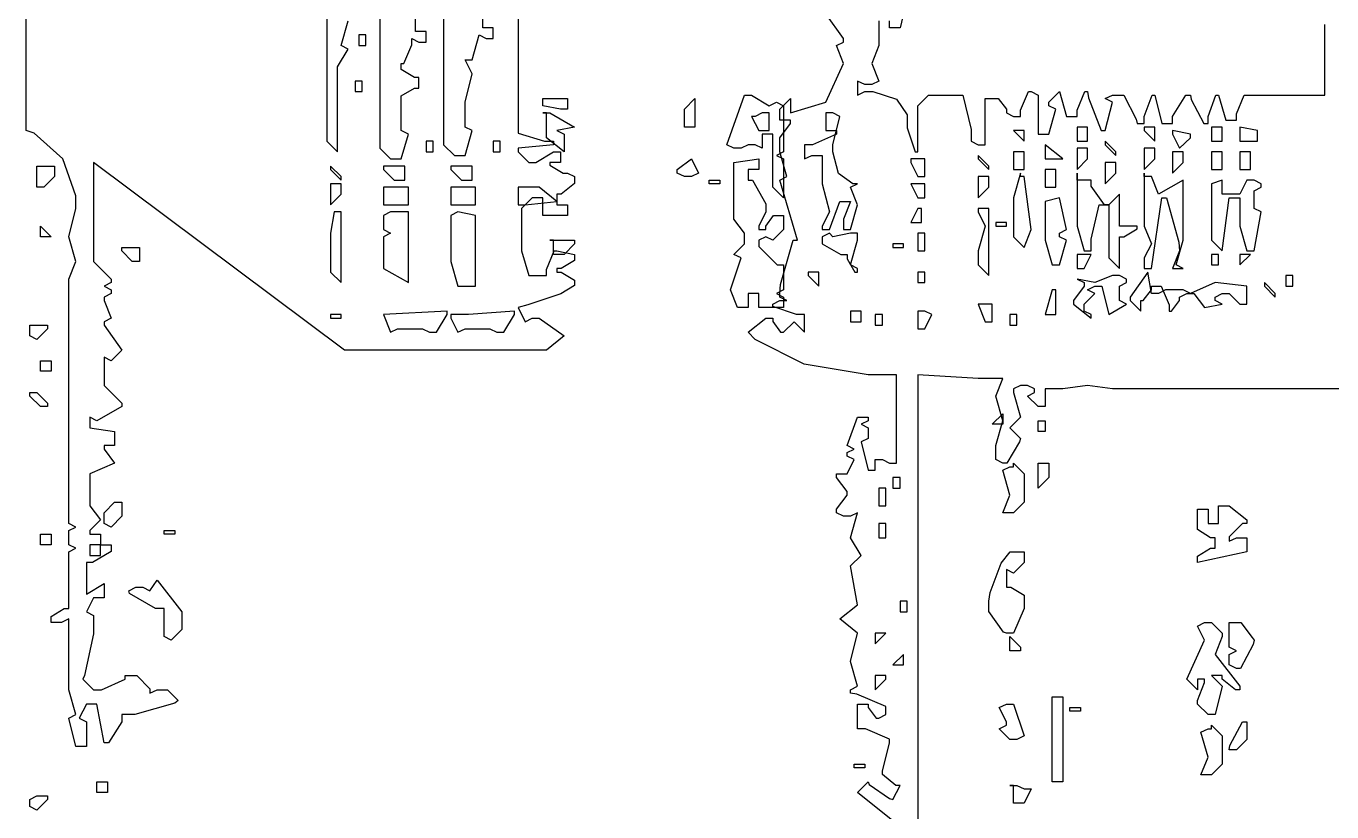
# Model space of a CAD drawing. Extents: x 97 to 264, y 28 to 329.
# Drawn here: x 181.47 to 194.49, y 181.91 to 189.74 of the extents above; entities that cross this region are included whole.
import ezdxf

# ---------------------------------------------------------------- set-up
doc = ezdxf.new("R2010")
doc.units = 0
doc.header["$MEASUREMENT"] = 0

msp = doc.modelspace()

# ---------------------------------------------------------------- linework, layer by layer
at = {"color": 32}
for points in [[(185.631, 190.57), (185.631, 188.56), (185.738, 188.454), (185.844, 188.454), (185.914, 188.7), (185.844, 188.736), (185.844, 188.983), (185.914, 189.265), (185.844, 189.406), (185.914, 189.406), (185.984, 189.654), (186.054, 189.618), (186.126, 189.618), (186.126, 189.724), (186.02, 189.724), (186.02, 190.394)], [(186.373, 190.464), (186.373, 188.7), (186.373, 188.674), (186.637, 188.596), (186.726, 188.596), (186.726, 188.56), (186.373, 188.524), (186.373, 188.49), (186.479, 188.383), (186.549, 188.383), (186.726, 188.49), (186.796, 188.49), (186.796, 188.383), (186.69, 188.383), (186.69, 188.357), (186.822, 188.277), (186.866, 188.277), (186.936, 188.243), (186.936, 188.207), (186.936, 188.172), (186.804, 188.067), (186.76, 188.067), (186.76, 187.96), (186.866, 187.96), (186.866, 187.854), (186.619, 187.854), (186.619, 188.031), (186.513, 188.031), (186.407, 187.924), (186.407, 187.501), (186.479, 187.255), (186.655, 187.255), (186.655, 187.317), (186.734, 187.501), (186.76, 187.501), (186.936, 187.465), (186.936, 187.431), (186.936, 187.405), (186.804, 187.325), (186.76, 187.325), (186.76, 187.289), (186.804, 187.289), (186.936, 187.211), (186.936, 187.185), (186.936, 187.157), (186.799, 187.074), (186.469, 186.964), (186.373, 186.936), (186.443, 186.796), (186.513, 186.832), (186.583, 186.832), (186.832, 186.655), (186.655, 186.513), (184.643, 186.513), (182.14, 188.383), (182.14, 187.395), (182.316, 187.219), (182.316, 187.185), (182.246, 187.149), (182.316, 187.113), (182.316, 187.078), (182.246, 187.042), (182.246, 187.008), (182.316, 186.832), (182.246, 186.796), (182.246, 186.76), (182.422, 186.513), (182.316, 186.407), (182.246, 186.443), (182.246, 186.16), (182.422, 185.984), (182.422, 185.95), (182.174, 185.808), (182.104, 185.844), (182.104, 185.738), (182.35, 185.702), (182.35, 185.561), (182.246, 185.561), (182.246, 185.525), (182.35, 185.385), (182.104, 185.279), (182.104, 184.962), (182.21, 184.82), (182.104, 184.715), (182.104, 184.679), (182.21, 184.679), (182.21, 184.573), (182.104, 184.573), (182.104, 184.467), (182.21, 184.467), (182.21, 184.573), (182.316, 184.573), (182.316, 184.539), (182.316, 184.504), (182.13, 184.397), (182.069, 184.397), (182.069, 184.08), (182.246, 184.186), (182.246, 184.044), (182.14, 184.044), (182.069, 183.903), (182.14, 183.867), (182.14, 183.833), (182.14, 183.683), (182.05, 183.268), (182.033, 183.232), (182.14, 183.128), (182.218, 183.128), (182.456, 183.233), (182.456, 183.268), (182.527, 183.268), (182.571, 183.268), (182.703, 183.136), (182.703, 183.092), (182.775, 183.128), (182.879, 183.128), (182.985, 183.021), (182.95, 182.995), (182.553, 182.879), (182.422, 182.879), (182.422, 182.809), (182.29, 182.598), (182.246, 182.598), (182.174, 182.985), (182.069, 182.985), (181.997, 182.845), (182.069, 182.809), (182.069, 182.563), (181.963, 182.563), (181.893, 182.845), (181.963, 182.879), (181.893, 183.128), (181.893, 183.833), (181.821, 183.797), (181.717, 183.797), (181.717, 183.833), (181.717, 183.859), (181.849, 183.938), (181.893, 183.938), (181.893, 184.503), (181.963, 184.539), (181.893, 184.573), (181.893, 184.715), (181.963, 184.749), (181.893, 184.785), (181.893, 187.219), (181.963, 187.395), (181.893, 187.642), (181.963, 187.924), (181.963, 188.049), (181.835, 188.419), (181.547, 188.674), (181.468, 188.7), (181.468, 190.147)], [(184.996, 190.36), (184.996, 188.524), (185.102, 188.419), (185.208, 188.419), (185.279, 188.666), (185.208, 188.7), (185.208, 189.019), (185.208, 189.046), (185.341, 189.125), (185.385, 189.125), (185.385, 189.229), (185.341, 189.229), (185.208, 189.309), (185.208, 189.335), (185.208, 189.371), (185.234, 189.371), (185.315, 189.557), (185.315, 189.618), (185.385, 189.582), (185.455, 189.582), (185.455, 189.688), (185.349, 189.688), (185.349, 190.36)], [(184.467, 190.324), (184.467, 188.596), (184.573, 188.49), (184.573, 189.335), (184.679, 189.512), (184.609, 189.548), (184.679, 189.794)], [(190.288, 190.183), (190.183, 189.724), (190.077, 189.724), (190.077, 189.794)], [(190.111, 181.821), (189.758, 182.104), (189.865, 182.21), (189.873, 182.184), (190.076, 182.043), (190.111, 182.033), (190.183, 182.174), (190.139, 182.174), (190.007, 182.281), (190.007, 182.316), (190.077, 182.598), (190.077, 182.634), (189.837, 182.739), (189.758, 182.739), (189.758, 182.985), (189.865, 182.985), (189.865, 182.951), (189.943, 182.845), (189.971, 182.845), (190.041, 182.879), (190.041, 182.915), (190.041, 182.959), (189.749, 183.084), (189.688, 183.092), (189.688, 183.128), (189.758, 183.162), (189.688, 183.408), (189.758, 183.691), (189.582, 183.833), (189.758, 183.974), (189.688, 184.362), (189.794, 184.467), (189.688, 184.643), (189.758, 184.892), (189.688, 184.856), (189.618, 184.856), (189.548, 184.892), (189.548, 184.926), (189.654, 185.068), (189.654, 185.102), (189.548, 185.244), (189.548, 185.279), (189.654, 185.279), (189.724, 185.421), (189.654, 185.455), (189.654, 185.491), (189.724, 185.525), (189.654, 185.561), (189.758, 185.844), (189.865, 185.844), (189.865, 185.808), (189.794, 185.773), (189.865, 185.738), (189.865, 185.631), (189.794, 185.597), (189.865, 185.315), (189.935, 185.315), (189.935, 185.421), (190.007, 185.421), (190.077, 185.385), (190.147, 185.385), (190.147, 186.267), (190.077, 186.267), (189.863, 186.267), (189.225, 186.373), (188.736, 186.619), (188.666, 186.69), (188.842, 186.832), (188.913, 186.832), (188.913, 186.797), (188.991, 186.69), (189.019, 186.69), (189.125, 186.796), (189.229, 186.69), (189.229, 186.866), (189.15, 186.866), (188.913, 186.946), (188.913, 186.972), (188.983, 187.008), (189.053, 187.008), (188.983, 187.042), (188.983, 187.078), (188.991, 187.167), (189.116, 187.608), (189.159, 187.608), (188.983, 188.207), (189.053, 188.243), (188.983, 188.49), (188.983, 188.63), (189.089, 188.772), (189.089, 188.806), (188.983, 188.806), (188.983, 188.913), (189.089, 189.019), (189.089, 188.877), (189.442, 188.983), (189.618, 189.371), (189.548, 189.548), (189.618, 189.582), (189.618, 189.618), (189.442, 189.865)], [(189.971, 189.794), (189.971, 189.548), (189.901, 189.371), (189.971, 189.195), (189.901, 189.159), (189.83, 189.159), (189.758, 189.195), (189.758, 189.053), (189.83, 189.089), (189.909, 189.089), (190.147, 189.014), (190.253, 188.859), (190.253, 188.806), (190.253, 188.728), (190.332, 188.49), (190.36, 188.49), (190.36, 188.948), (190.464, 189.053), (190.783, 189.053), (190.809, 189.053), (190.889, 188.71), (190.889, 188.596), (190.959, 188.56), (191.029, 188.56), (191.029, 189.019), (191.135, 189.019), (191.161, 189.019), (191.242, 188.913), (191.242, 188.877), (191.312, 188.842), (191.382, 188.842), (191.382, 188.904), (191.461, 189.089), (191.488, 189.089), (191.558, 189.053), (191.558, 188.666), (191.665, 188.666), (191.735, 188.913), (191.665, 188.948), (191.665, 188.983), (191.771, 189.089), (191.841, 188.842), (191.947, 188.842), (191.947, 188.904), (192.025, 189.089), (192.052, 189.089), (192.06, 189.028), (192.185, 188.7), (192.228, 188.7), (192.3, 188.983), (192.228, 189.019), (192.3, 189.053), (192.37, 189.053), (192.414, 189.053), (192.537, 188.816), (192.546, 188.772), (192.617, 188.772), (192.617, 188.842), (192.695, 189.053), (192.723, 189.053), (192.793, 188.772), (192.899, 188.772), (192.899, 188.842), (193.032, 189.053), (193.076, 189.053), (193.084, 189.009), (193.209, 188.772), (193.252, 188.772), (193.252, 188.842), (193.33, 189.053), (193.358, 189.053), (193.428, 188.806), (193.535, 188.806), (193.535, 188.868), (193.613, 189.053), (193.639, 189.053), (194.417, 189.053), (194.417, 189.758)], [(194.557, 186.126), (192.3, 186.126), (192.052, 186.16), (191.805, 186.126), (191.629, 186.126), (191.629, 185.95), (191.558, 185.95), (191.452, 186.054), (191.522, 186.09), (191.522, 186.126), (191.452, 186.16), (191.382, 186.16), (191.312, 186.126), (191.312, 186.09), (191.382, 185.844), (191.276, 185.738), (191.382, 185.631), (191.372, 185.597), (191.247, 185.385), (191.206, 185.385), (191.135, 185.421), (191.135, 185.561), (191.206, 185.808), (191.135, 186.054), (191.206, 186.231), (190.959, 186.231), (190.36, 186.267), (190.36, 178.682)]]:
    msp.add_lwpolyline(points, dxfattribs=at)
for points in [[(184.785, 189.548), (184.856, 189.548), (184.856, 189.654), (184.785, 189.654), (184.785, 189.548)], [(184.749, 189.089), (184.82, 189.089), (184.82, 189.195), (184.749, 189.195), (184.749, 189.089)], [(188.63, 189.053), (188.7, 189.053), (188.877, 188.948), (188.948, 188.983), (189.019, 188.948), (189.019, 188.49), (188.948, 188.454), (189.019, 188.419), (189.019, 188.031), (188.913, 188.137), (188.913, 188.666), (188.806, 188.666), (188.806, 188.524), (188.736, 188.56), (188.666, 188.56), (188.596, 188.524), (188.524, 188.524), (188.454, 188.56), (188.63, 189.053)], [(186.619, 189.019), (186.866, 189.019), (186.866, 188.913), (186.796, 188.913), (186.619, 188.948), (186.619, 189.019)], [(188.137, 189.019), (188.137, 188.736), (188.031, 188.736), (188.031, 188.913), (188.137, 189.019)], [(186.619, 188.877), (186.69, 188.877), (186.936, 188.736), (186.76, 188.7), (186.832, 188.666), (186.832, 188.49), (186.655, 188.63), (186.655, 188.877), (186.619, 188.877)], [(188.7, 188.842), (188.772, 188.7), (188.877, 188.7), (188.877, 188.877), (188.806, 188.877), (188.736, 188.842), (188.7, 188.842)], [(189.442, 188.877), (189.442, 188.7), (189.548, 188.7), (189.548, 188.666), (189.308, 188.56), (189.229, 188.56), (189.229, 188.419), (189.301, 188.454), (189.406, 188.454), (189.406, 188.171), (189.478, 187.89), (189.406, 187.748), (189.406, 187.714), (189.478, 187.714), (189.582, 187.995), (189.688, 187.995), (189.618, 187.818), (189.618, 187.714), (189.688, 187.714), (189.758, 187.96), (189.688, 188.137), (189.758, 188.171), (189.71, 188.171), (189.568, 188.273), (189.512, 188.488), (189.512, 188.56), (189.582, 188.842), (189.512, 188.877), (189.442, 188.877)], [(191.312, 188.7), (191.418, 188.596), (191.418, 188.7), (191.312, 188.7)], [(191.947, 188.596), (192.052, 188.596), (192.052, 188.736), (191.947, 188.736), (191.947, 188.596)], [(192.617, 188.736), (192.617, 188.7), (192.723, 188.596), (192.723, 188.736), (192.617, 188.736)], [(192.899, 188.7), (192.899, 188.666), (192.969, 188.524), (193.076, 188.63), (193.076, 188.666), (192.899, 188.7)], [(193.286, 188.596), (193.392, 188.596), (193.392, 188.736), (193.286, 188.736), (193.286, 188.596)], [(193.569, 188.736), (193.569, 188.596), (193.745, 188.596), (193.745, 188.7), (193.569, 188.736)], [(185.455, 188.49), (185.525, 188.49), (185.525, 188.596), (185.455, 188.596), (185.455, 188.49)], [(186.126, 188.49), (186.196, 188.49), (186.196, 188.596), (186.126, 188.596), (186.126, 188.49)], [(191.629, 188.56), (191.629, 188.419), (191.805, 188.419), (191.629, 188.56)], [(191.947, 188.49), (191.947, 188.313), (192.052, 188.419), (192.052, 188.524), (191.947, 188.524), (191.947, 188.49)], [(192.228, 188.596), (192.228, 188.56), (192.334, 188.454), (192.334, 188.49), (192.228, 188.596)], [(192.617, 188.49), (192.617, 188.313), (192.723, 188.419), (192.723, 188.524), (192.617, 188.524), (192.617, 188.49)], [(188.101, 188.419), (188.171, 188.277), (188.101, 188.243), (188.031, 188.243), (187.96, 188.277), (187.96, 188.313), (188.101, 188.419)], [(188.772, 188.419), (188.772, 188.313), (188.666, 188.313), (188.666, 188.207), (188.71, 188.207), (188.842, 187.97), (188.842, 187.89), (188.772, 187.748), (188.772, 187.714), (188.842, 187.714), (188.842, 187.749), (188.921, 187.854), (188.948, 187.854), (189.019, 187.854), (189.019, 187.714), (188.913, 187.608), (188.842, 187.642), (188.772, 187.608), (188.772, 187.547), (188.957, 187.361), (189.019, 187.361), (189.019, 187.113), (188.948, 187.078), (189.019, 187.042), (189.019, 186.936), (188.772, 186.936), (188.772, 187.078), (188.666, 187.078), (188.666, 186.936), (188.56, 186.936), (188.49, 187.113), (188.596, 187.431), (188.524, 187.465), (188.63, 187.572), (188.63, 187.678), (188.524, 187.818), (188.524, 188.383), (188.772, 188.419)], [(190.288, 188.419), (190.288, 188.383), (190.36, 188.243), (190.43, 188.243), (190.43, 188.419), (190.288, 188.419)], [(190.959, 188.454), (190.959, 188.419), (191.065, 188.313), (191.065, 188.347), (190.959, 188.454)], [(191.312, 188.313), (191.418, 188.313), (191.418, 188.49), (191.312, 188.49), (191.312, 188.313)], [(192.899, 188.454), (192.899, 188.277), (193.005, 188.383), (193.005, 188.49), (192.899, 188.49), (192.899, 188.454)], [(193.286, 188.313), (193.392, 188.313), (193.392, 188.49), (193.286, 188.49), (193.286, 188.313)], [(193.569, 188.49), (193.569, 188.313), (193.675, 188.313), (193.675, 188.49), (193.569, 188.49)], [(181.574, 188.347), (181.751, 188.347), (181.751, 188.243), (181.645, 188.137), (181.574, 188.137), (181.574, 188.347)], [(184.503, 188.347), (184.503, 188.313), (184.609, 188.207), (184.609, 188.243), (184.503, 188.347)], [(185.032, 188.347), (185.032, 188.313), (185.138, 188.207), (185.244, 188.207), (185.244, 188.347), (185.032, 188.347)], [(185.702, 188.347), (185.702, 188.313), (185.808, 188.207), (185.914, 188.207), (185.914, 188.347), (185.702, 188.347)], [(191.382, 188.277), (191.312, 188.031), (191.312, 187.642), (191.418, 187.537), (191.488, 187.714), (191.418, 188.243), (191.382, 188.243), (191.382, 188.277)], [(191.629, 188.137), (191.735, 188.137), (191.735, 188.313), (191.629, 188.313), (191.629, 188.137)], [(191.947, 188.277), (191.947, 187.748), (192.017, 187.501), (192.088, 187.501), (192.088, 187.617), (192.166, 187.96), (192.194, 187.96), (192.264, 187.96), (192.264, 187.431), (192.37, 187.325), (192.37, 187.642), (192.414, 187.642), (192.546, 187.722), (192.546, 187.748), (192.37, 187.748), (192.37, 188.067), (192.264, 187.96), (192.22, 187.96), (192.088, 188.146), (192.088, 188.207), (191.947, 188.207), (191.947, 188.277)], [(192.228, 188.347), (192.228, 188.171), (192.334, 188.277), (192.334, 188.383), (192.228, 188.383), (192.228, 188.347)], [(192.617, 188.277), (192.617, 187.748), (192.687, 187.572), (192.617, 187.431), (192.617, 187.325), (192.687, 187.325), (192.793, 188.031), (192.837, 188.031), (192.96, 187.59), (192.969, 187.501), (192.899, 187.325), (193.005, 187.325), (192.933, 187.361), (193.005, 187.608), (193.005, 188.207), (192.757, 188.067), (192.687, 188.243), (192.617, 188.243), (192.617, 188.277)], [(184.503, 188.137), (184.503, 187.96), (184.609, 188.067), (184.609, 188.171), (184.503, 188.171), (184.503, 188.137)], [(185.032, 187.96), (185.279, 187.96), (185.279, 188.137), (185.032, 188.137), (185.032, 187.96)], [(185.702, 187.96), (185.95, 187.96), (185.95, 188.137), (185.702, 188.137), (185.702, 187.96)], [(186.373, 188.137), (186.373, 187.96), (186.443, 187.96), (186.76, 187.995), (186.583, 188.137), (186.373, 188.137)], [(188.277, 188.207), (188.383, 188.207), (188.383, 188.171), (188.277, 188.171), (188.277, 188.207)], [(190.288, 188.171), (190.36, 188.031), (190.43, 188.031), (190.43, 188.171), (190.288, 188.171)], [(190.959, 188.207), (190.959, 188.031), (191.065, 188.137), (191.065, 188.243), (190.959, 188.243), (190.959, 188.207)], [(193.286, 188.171), (193.286, 187.608), (193.392, 187.501), (193.463, 188.031), (193.569, 188.031), (193.569, 187.748), (193.639, 187.501), (193.711, 187.501), (193.781, 187.89), (193.711, 187.924), (193.711, 188.101), (193.781, 188.137), (193.781, 188.171), (193.711, 188.207), (193.639, 188.207), (193.569, 188.067), (193.392, 188.067), (193.392, 188.207), (193.286, 188.171)], [(191.629, 187.995), (191.629, 187.608), (191.699, 187.361), (191.771, 187.361), (191.841, 187.608), (191.771, 187.642), (191.771, 187.678), (191.841, 187.714), (191.771, 188.031), (191.629, 187.995)], [(184.539, 187.89), (184.503, 187.678), (184.503, 187.289), (184.609, 187.185), (184.609, 187.89), (184.539, 187.89)], [(185.102, 187.89), (185.032, 187.854), (185.032, 187.714), (185.102, 187.678), (185.032, 187.642), (185.032, 187.325), (185.279, 187.185), (185.279, 187.89), (185.102, 187.89)], [(185.773, 187.89), (185.702, 187.854), (185.702, 187.395), (185.773, 187.149), (185.95, 187.149), (185.95, 187.854), (185.773, 187.89)], [(190.36, 187.924), (190.288, 187.784), (190.394, 187.784), (190.394, 187.924), (190.36, 187.924)], [(190.959, 187.924), (190.959, 187.89), (191.029, 187.748), (190.959, 187.501), (190.959, 187.361), (191.065, 187.255), (191.065, 187.924), (190.959, 187.924)], [(181.61, 187.748), (181.717, 187.642), (181.61, 187.642), (181.61, 187.748)], [(191.135, 187.748), (191.242, 187.748), (191.242, 187.784), (191.135, 187.784), (191.135, 187.748)], [(186.69, 187.608), (186.936, 187.608), (186.936, 187.572), (186.832, 187.465), (186.726, 187.465), (186.726, 187.608), (186.69, 187.608)], [(189.478, 187.678), (189.406, 187.642), (189.406, 187.608), (189.406, 187.573), (189.592, 187.465), (189.654, 187.465), (189.654, 187.421), (189.732, 187.289), (189.758, 187.289), (189.758, 187.325), (189.688, 187.361), (189.758, 187.608), (189.758, 187.678), (189.688, 187.678), (189.512, 187.642), (189.478, 187.678)], [(190.36, 187.501), (190.43, 187.501), (190.43, 187.678), (190.36, 187.678), (190.36, 187.501)], [(182.422, 187.537), (182.598, 187.537), (182.598, 187.395), (182.527, 187.395), (182.422, 187.501), (182.422, 187.537)], [(190.111, 187.537), (190.217, 187.537), (190.217, 187.572), (190.111, 187.572), (190.111, 187.537)], [(191.947, 187.465), (191.947, 187.325), (192.017, 187.325), (192.088, 187.465), (191.947, 187.465)], [(193.286, 187.361), (193.358, 187.361), (193.358, 187.465), (193.286, 187.465), (193.286, 187.361)], [(193.569, 187.465), (193.569, 187.361), (193.675, 187.465), (193.569, 187.465)], [(189.265, 187.289), (189.265, 187.255), (189.371, 187.149), (189.371, 187.289), (189.265, 187.289)], [(190.36, 187.185), (190.43, 187.185), (190.43, 187.289), (190.36, 187.289), (190.36, 187.185)], [(192.123, 187.185), (191.947, 187.219), (192.017, 187.185), (192.017, 187.149), (191.911, 187.008), (191.911, 186.972), (192.088, 186.832), (192.088, 186.866), (192.017, 186.902), (192.017, 186.972), (192.123, 187.078), (192.052, 187.113), (192.123, 187.149), (192.194, 187.149), (192.264, 186.866), (192.44, 186.972), (192.37, 187.008), (192.37, 187.149), (192.44, 187.185), (192.44, 187.219), (192.37, 187.255), (192.3, 187.255), (192.123, 187.185)], [(192.653, 187.289), (192.476, 187.042), (192.476, 187.008), (192.581, 186.902), (192.581, 187.008), (192.607, 187.008), (192.687, 187.114), (192.687, 187.149), (192.757, 187.149), (192.784, 187.149), (192.863, 186.964), (192.863, 186.902), (192.889, 186.902), (192.969, 187.008), (192.969, 187.042), (193.04, 187.078), (193.11, 187.078), (193.216, 186.936), (193.392, 186.972), (193.322, 187.008), (193.322, 187.042), (193.392, 187.078), (193.463, 187.078), (193.569, 186.972), (193.639, 186.972), (193.639, 187.149), (193.322, 187.185), (193.076, 187.078), (193.005, 187.113), (192.829, 187.113), (192.757, 187.078), (192.687, 187.078), (192.653, 187.289)], [(194.028, 187.149), (194.098, 187.149), (194.098, 187.255), (194.028, 187.255), (194.028, 187.149)], [(191.699, 187.113), (191.629, 186.866), (191.735, 186.866), (191.735, 187.113), (191.699, 187.113)], [(193.815, 187.185), (193.815, 187.149), (193.922, 187.042), (193.922, 187.078), (193.815, 187.185)], [(190.959, 186.972), (191.029, 186.796), (191.099, 186.796), (191.099, 186.972), (190.959, 186.972)], [(184.503, 186.832), (184.609, 186.832), (184.609, 186.866), (184.503, 186.866), (184.503, 186.832)], [(185.032, 186.866), (185.102, 186.69), (185.172, 186.726), (185.421, 186.726), (185.491, 186.69), (185.561, 186.69), (185.667, 186.866), (185.667, 186.902), (185.032, 186.866)], [(185.878, 186.866), (185.702, 186.866), (185.702, 186.832), (185.773, 186.69), (185.844, 186.726), (186.09, 186.726), (186.16, 186.69), (186.231, 186.69), (186.337, 186.866), (186.337, 186.902), (185.878, 186.866)], [(189.688, 186.796), (189.794, 186.796), (189.794, 186.902), (189.688, 186.902), (189.688, 186.796)], [(189.935, 186.866), (189.935, 186.76), (190.007, 186.76), (190.007, 186.866), (189.935, 186.866)], [(190.36, 186.902), (190.36, 186.726), (190.43, 186.726), (190.5, 186.866), (190.43, 186.902), (190.36, 186.902)], [(191.276, 186.76), (191.346, 186.76), (191.346, 186.866), (191.276, 186.866), (191.276, 186.76)], [(181.681, 186.76), (181.681, 186.726), (181.574, 186.619), (181.504, 186.655), (181.504, 186.76), (181.681, 186.76)], [(181.61, 186.407), (181.717, 186.407), (181.717, 186.303), (181.61, 186.303), (181.61, 186.407)], [(181.574, 186.09), (181.681, 185.984), (181.681, 185.95), (181.61, 185.95), (181.504, 186.054), (181.504, 186.09), (181.574, 186.09)], [(191.206, 185.878), (191.206, 185.773), (191.099, 185.773), (191.206, 185.878)], [(191.558, 185.808), (191.629, 185.808), (191.629, 185.702), (191.558, 185.702), (191.558, 185.808)], [(191.312, 185.385), (191.418, 185.279), (191.418, 184.996), (191.312, 184.892), (191.206, 184.892), (191.276, 185.068), (191.206, 185.315), (191.276, 185.349), (191.312, 185.349), (191.312, 185.385)], [(191.558, 185.385), (191.665, 185.385), (191.665, 185.244), (191.558, 185.138), (191.558, 185.385)], [(189.971, 184.962), (190.041, 184.962), (190.041, 185.138), (189.971, 185.138), (189.971, 184.962)], [(190.111, 185.138), (190.183, 185.138), (190.183, 185.244), (190.111, 185.244), (190.111, 185.138)], [(182.35, 184.996), (182.422, 184.996), (182.422, 184.856), (182.316, 184.749), (182.246, 184.785), (182.246, 184.892), (182.35, 184.996)], [(193.392, 184.962), (193.463, 184.962), (193.639, 184.82), (193.639, 184.785), (193.595, 184.785), (193.463, 184.653), (193.463, 184.609), (193.535, 184.643), (193.639, 184.643), (193.639, 184.503), (193.146, 184.397), (193.146, 184.433), (193.146, 184.46), (193.278, 184.539), (193.322, 184.539), (193.322, 184.643), (193.278, 184.643), (193.146, 184.723), (193.146, 184.749), (193.146, 184.926), (193.252, 184.926), (193.252, 184.785), (193.358, 184.785), (193.358, 184.962), (193.392, 184.962)], [(189.971, 184.643), (190.041, 184.643), (190.041, 184.785), (189.971, 184.785), (189.971, 184.643)], [(181.61, 184.679), (181.717, 184.679), (181.717, 184.573), (181.61, 184.573), (181.61, 184.679)], [(182.845, 184.715), (182.951, 184.715), (182.951, 184.679), (182.845, 184.679), (182.845, 184.715)], [(191.312, 184.503), (191.418, 184.503), (191.418, 184.397), (191.312, 184.29), (191.242, 184.326), (191.242, 184.15), (191.286, 184.15), (191.418, 184.071), (191.418, 184.044), (191.418, 183.938), (191.312, 183.691), (191.242, 183.691), (191.214, 183.701), (191.065, 183.906), (191.065, 183.974), (191.065, 184.01), (191.081, 184.098), (191.188, 184.388), (191.28, 184.503), (191.312, 184.503)], [(182.775, 184.22), (183.021, 183.903), (183.021, 183.727), (182.915, 183.621), (182.845, 183.657), (182.845, 183.938), (182.757, 183.938), (182.5, 184.088), (182.492, 184.114), (182.563, 184.15), (182.633, 184.15), (182.703, 184.114), (182.775, 184.22)], [(190.183, 183.903), (190.253, 183.903), (190.253, 184.01), (190.183, 184.01), (190.183, 183.903)], [(193.286, 183.797), (193.392, 183.691), (193.392, 183.657), (193.322, 183.48), (193.569, 183.162), (193.569, 183.128), (193.525, 183.128), (193.392, 183.233), (193.392, 183.268), (193.286, 183.268), (193.392, 183.162), (193.322, 182.879), (193.252, 182.879), (193.146, 182.985), (193.146, 183.021), (193.216, 183.198), (193.216, 183.232), (193.146, 183.232), (193.146, 183.128), (193.04, 183.232), (193.216, 183.621), (193.146, 183.761), (193.216, 183.797), (193.286, 183.797)], [(193.463, 183.797), (193.535, 183.797), (193.579, 183.797), (193.693, 183.648), (193.711, 183.621), (193.701, 183.577), (193.576, 183.338), (193.535, 183.338), (193.463, 183.374), (193.463, 183.48), (193.535, 183.515), (193.463, 183.551), (193.463, 183.797)], [(189.935, 183.691), (189.935, 183.585), (190.041, 183.691), (189.935, 183.691)], [(191.276, 183.657), (191.382, 183.551), (191.382, 183.515), (191.276, 183.515), (191.276, 183.657)], [(190.111, 183.374), (190.217, 183.374), (190.217, 183.48), (190.111, 183.374)], [(189.935, 183.268), (189.935, 183.128), (190.041, 183.232), (190.041, 183.268), (189.935, 183.268)], [(191.699, 183.056), (191.805, 183.056), (191.805, 182.21), (191.699, 182.21), (191.699, 183.056)], [(191.312, 182.985), (191.418, 182.669), (191.346, 182.633), (191.276, 182.633), (191.17, 182.739), (191.242, 182.775), (191.242, 182.809), (191.17, 182.951), (191.242, 182.985), (191.312, 182.985)], [(191.875, 182.951), (191.981, 182.951), (191.981, 182.915), (191.875, 182.915), (191.875, 182.951)], [(193.639, 182.809), (193.639, 182.633), (193.535, 182.527), (193.463, 182.527), (193.471, 182.571), (193.596, 182.809), (193.639, 182.809)], [(193.286, 182.775), (193.392, 182.669), (193.392, 182.386), (193.286, 182.28), (193.182, 182.28), (193.252, 182.456), (193.182, 182.703), (193.252, 182.739), (193.286, 182.739), (193.286, 182.775)], [(189.724, 182.386), (189.83, 182.386), (189.83, 182.35), (189.724, 182.35), (189.724, 182.386)], [(182.174, 182.21), (182.28, 182.21), (182.28, 182.104), (182.174, 182.104), (182.174, 182.21)], [(191.276, 182.174), (191.346, 182.174), (191.418, 182.14), (191.488, 182.14), (191.418, 181.997), (191.312, 181.997), (191.312, 182.174), (191.276, 182.174)], [(181.681, 182.069), (181.681, 182.033), (181.574, 181.927), (181.504, 181.963), (181.504, 182.033), (181.574, 182.069), (181.681, 182.069)]]:
    msp.add_lwpolyline(points, close=True, dxfattribs=at)

doc.saveas('drawing.dxf')
